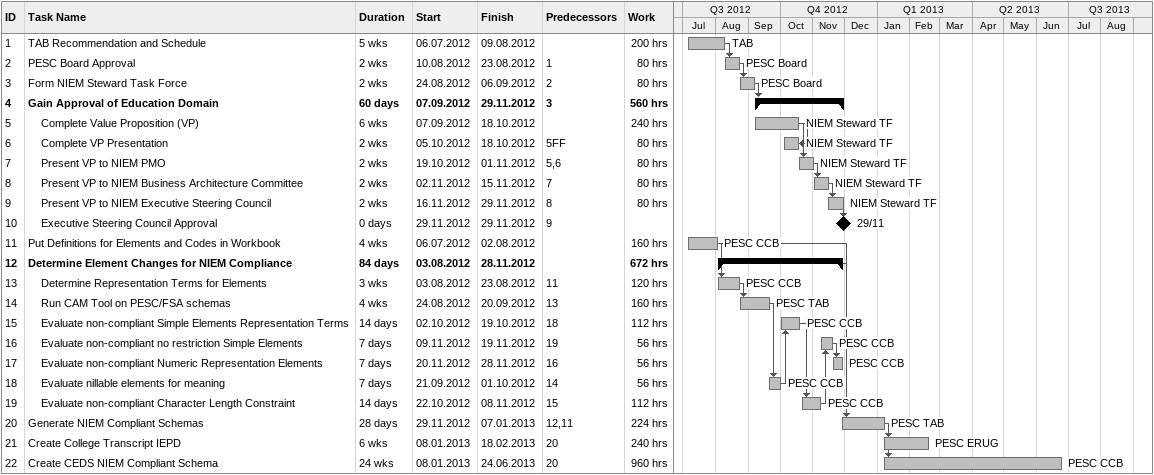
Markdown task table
| ID | Level | Task | Duration | Start | Finish | Predecessors | Resources | Work (h) |
|---|---|---|---|---|---|---|---|---|
| 1 | 1 | TAB Recommendation and Schedule | 5w | 2012-07-06 | 2012-08-09 |  | TAB | 200 |
| 2 | 1 | PESC Board Approval | 2w | 2012-08-10 | 2012-08-23 | 1 | PESC Board | 80 |
| 3 | 1 | Form NIEM Steward Task Force | 2w | 2012-08-24 | 2012-09-06 | 2 | PESC Board | 80 |
| 4 | 1 | **Gain Approval of Education Domain** | 60d | 2012-09-07 | 2012-11-29 | 3 |  | 560 |
| 5 | 2 | Complete Value Proposition (VP) | 6w | 2012-09-07 | 2012-10-18 |  | NIEM Steward TF | 240 |
| 6 | 2 | Complete VP Presentation | 2w | 2012-10-05 | 2012-10-18 | 5FF | NIEM Steward TF | 80 |
| 7 | 2 | Present VP to NIEM PMO | 2w | 2012-10-19 | 2012-11-01 | 5, 6 | NIEM Steward TF | 80 |
| 8 | 2 | Present VP to NIEM Business Architecture Committee | 2w | 2012-11-02 | 2012-11-15 | 7 | NIEM Steward TF | 80 |
| 9 | 2 | Present VP to NIEM Executive Steering Council | 2w | 2012-11-16 | 2012-11-29 | 8 | NIEM Steward TF | 80 |
| 10 | 2 | Executive Steering Council Approval | 0d | 2012-11-29 | 2012-11-29 | 9 |  |  |
| 11 | 1 | Put Definitions for Elements and Codes in Workbook | 4w | 2012-07-06 | 2012-08-02 |  | PESC CCB | 160 |
| 12 | 1 | **Determine Element Changes for NIEM Compliance** | 84d | 2012-08-03 | 2012-11-28 |  |  | 672 |
| 13 | 2 | Determine Representation Terms for Elements | 3w | 2012-08-03 | 2012-08-23 | 11 | PESC CCB | 120 |
| 14 | 2 | Run CAM Tool on PESC/FSA schemas | 4w | 2012-08-24 | 2012-09-20 | 13 | PESC TAB | 160 |
| 15 | 2 | Evaluate non-compliant Simple Elements Representation Terms | 14d | 2012-10-02 | 2012-10-19 | 18 | PESC CCB | 112 |
| 16 | 2 | Evaluate non-compliant no restriction Simple Elements | 7d | 2012-11-09 | 2012-11-19 | 19 | PESC CCB | 56 |
| 17 | 2 | Evaluate non-compliant Numeric Representation Elements | 7d | 2012-11-20 | 2012-11-28 | 16 | PESC CCB | 56 |
| 18 | 2 | Evaluate nillable elements for meaning | 7d | 2012-09-21 | 2012-10-01 | 14 | PESC CCB | 56 |
| 19 | 2 | Evaluate non-compliant Character Length Constraint | 14d | 2012-10-22 | 2012-11-08 | 15 | PESC CCB | 112 |
| 20 | 1 | Generate NIEM Compliant Schemas | 28d | 2012-11-29 | 2013-01-07 | 12, 11 | PESC TAB | 224 |
| 21 | 1 | Create College Transcript IEPD | 6w | 2013-01-08 | 2013-02-18 | 20 | PESC ERUG | 240 |
| 22 | 1 | Create CEDS NIEM Compliant Schema | 24w | 2013-01-08 | 2013-06-24 | 20 | PESC CCB | 960 |
